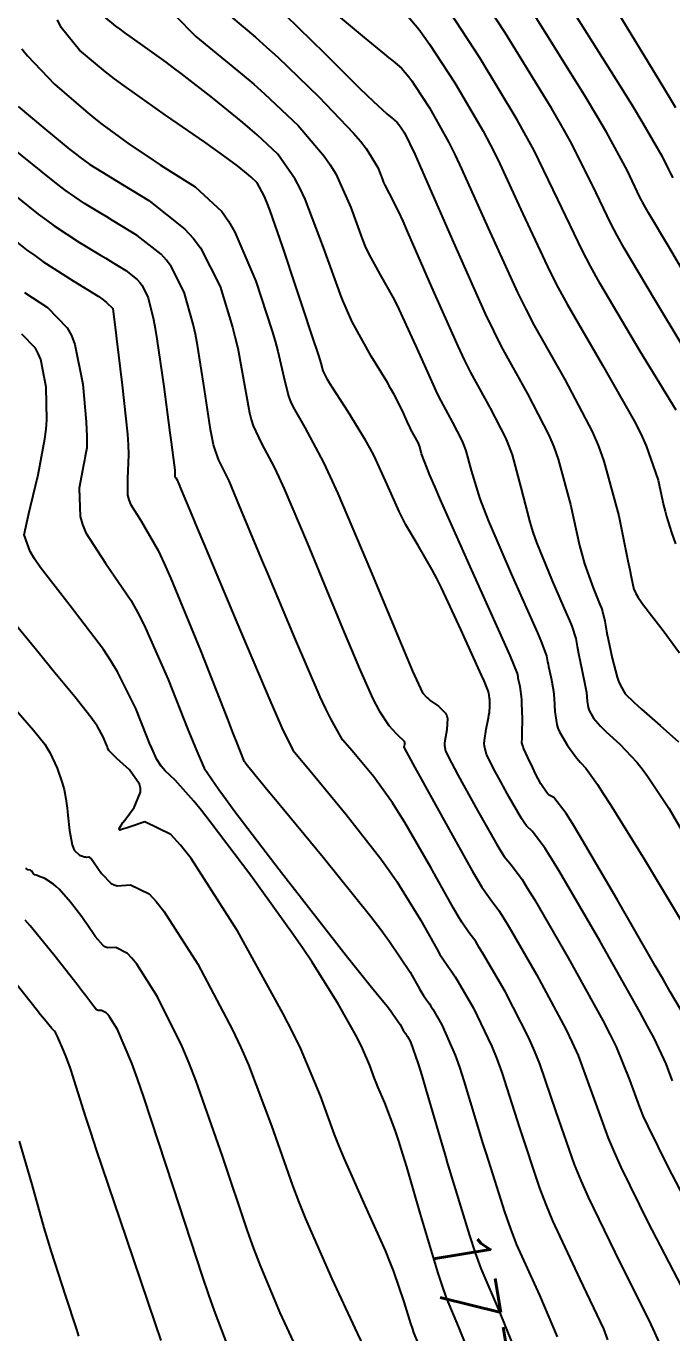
# Model space of a CAD drawing. Header units: metres. Extents: x 837476 to 838477, y 1189012 to 1191014.
# Drawn here: x 837875.6 to 837918.3, y 1189681.3 to 1189767.7 of the extents above; entities that cross this region are included whole.
import ezdxf

# ---------------------------------------------------------------- set-up
doc = ezdxf.new("R2010")
doc.units = ezdxf.units.M
doc.header["$LTSCALE"] = 0.3
doc.layers.add('COTAS 10', color=1, linetype='Continuous')
doc.layers.add('COTAS INT', color=252, linetype='Continuous')
doc.styles.get("Standard").update_dxf_attribs({"font": 'simplex.shx'})

msp = doc.modelspace()

# ---------------------------------------------------------------- linework, layer by layer
at = {"layer": 'COTAS 10'}
for points in [[(837919.505, 1189750.665), (837918.09, 1189753.065), (837916.762, 1189755.32), (837916.453, 1189755.879), (837916.17, 1189756.409), (837915.362, 1189758.09), (837913.986, 1189760.651), (837913.345, 1189761.737), (837912.591, 1189762.986), (837908.932, 1189768.858)], [(837892.746, 1189768.391), (837895.33, 1189765.877), (837897.659, 1189763.563), (837898.141, 1189763.091), (837898.552, 1189762.693), (837899.447, 1189761.865), (837899.813, 1189761.569), (837899.89, 1189761.506), (837899.958, 1189761.451), (837900.114, 1189761.32), (837900.246, 1189761.164), (837900.297, 1189761.093), (837900.354, 1189761.01), (837900.615, 1189760.61), (837901.296, 1189759.206), (837901.618, 1189758.49), (837901.998, 1189757.632), (837903.852, 1189753.351), (837905.962, 1189748.649), (837906.503, 1189747.526), (837907.025, 1189746.481), (837908.756, 1189743.351), (837910.17, 1189740.635), (837910.493, 1189739.851), (837910.785, 1189739.053), (837911.593, 1189736.054), (837912.196, 1189733.327), (837912.359, 1189732.701), (837912.52, 1189732.13), (837913.088, 1189730.532), (837913.548, 1189729.446), (837913.64, 1189729.197), (837913.718, 1189728.972), (837913.874, 1189728.346), (837913.983, 1189727.677), (837914.032, 1189727.425), (837914.088, 1189727.143), (837914.359, 1189725.881), (837914.687, 1189724.638), (837914.78, 1189724.367), (837914.874, 1189724.128), (837915.221, 1189723.533), (837915.79, 1189722.978), (837916.023, 1189722.765), (837916.29, 1189722.526), (837917.531, 1189721.447), (837918.748, 1189720.367)], [(837875.334, 1189766.166), (837875.69, 1189765.691), (837877.482, 1189763.836), (837879.558, 1189762.04), (837880.093, 1189761.602), (837880.611, 1189761.19), (837882.336, 1189759.916), (837883.999, 1189758.804), (837884.478, 1189758.494), (837884.964, 1189758.183), (837886.785, 1189757.051), (837888.539, 1189755.402), (837888.984, 1189754.765), (837889.41, 1189754.05), (837890.801, 1189750.816), (837891.858, 1189747.565), (837892.074, 1189746.839), (837892.257, 1189746.189), (837892.638, 1189744.469), (837892.952, 1189743.209), (837893.091, 1189742.849), (837893.254, 1189742.485), (837894.032, 1189741.127), (837895.264, 1189738.832), (837895.712, 1189737.877), (837896.208, 1189736.782), (837898.386, 1189731.674), (837900.421, 1189726.778), (837900.826, 1189725.818), (837901.163, 1189725.029), (837901.808, 1189723.609), (837902.091, 1189723.29), (837902.2, 1189723.195), (837902.321, 1189723.098), (837902.869, 1189722.726), (837903.339, 1189722.248), (837903.412, 1189722.084), (837903.46, 1189721.907), (837903.424, 1189721.153), (837903.288, 1189720.424), (837903.272, 1189720.262), (837903.266, 1189720.118), (837903.323, 1189719.742), (837903.722, 1189718.983), (837903.93, 1189718.597), (837904.182, 1189718.135), (837905.445, 1189715.831), (837906.728, 1189713.573), (837906.991, 1189713.139), (837907.214, 1189712.789), (837907.688, 1189712.217), (837908.395, 1189711.26), (837908.765, 1189710.667), (837909.211, 1189709.931), (837911.449, 1189706.09), (837913.731, 1189701.952), (837914.204, 1189701.03), (837914.608, 1189700.204), (837915.496, 1189698.029), (837916.152, 1189696.206), (837916.41, 1189695.603), (837916.701, 1189694.958), (837918.029, 1189692.27), (837919.311, 1189689.833)], [(837875.495, 1189750.049), (837877.024, 1189749.068), (837878.327, 1189747.723), (837878.6, 1189747.205), (837878.833, 1189746.623), (837879.358, 1189743.997), (837879.567, 1189741.503), (837879.601, 1189741.006), (837879.626, 1189740.592), (837879.629, 1189739.794), (837879.512, 1189739.232), (837879.461, 1189738.967), (837879.401, 1189738.654), (837879.117, 1189737.13), (837879.178, 1189735.253), (837879.335, 1189734.718), (837879.554, 1189734.176), (837880.854, 1189732.162), (837882.523, 1189729.733), (837882.975, 1189728.929), (837883.422, 1189728.068), (837884.999, 1189724.484), (837886.307, 1189721.179), (837886.584, 1189720.494), (837886.824, 1189719.908), (837887.386, 1189718.62), (837888.342, 1189717.205), (837888.831, 1189716.539), (837889.417, 1189715.753), (837892.343, 1189711.923), (837895.444, 1189707.929), (837896.141, 1189707.04), (837896.767, 1189706.245), (837898.444, 1189704.157), (837899.474, 1189702.88), (837899.693, 1189702.596), (837899.883, 1189702.343), (837900.328, 1189701.679), (837900.538, 1189701.303), (837900.58, 1189701.232), (837900.614, 1189701.174), (837900.68, 1189701.08), (837900.742, 1189700.996), (837900.775, 1189700.943), (837900.814, 1189700.878), (837901.012, 1189700.538), (837901.524, 1189699.084), (837901.761, 1189698.317), (837902.039, 1189697.391), (837903.39, 1189692.729), (837903.399, 1189692.702), (837904.91, 1189687.731), (837905.296, 1189686.594), (837905.667, 1189685.563), (837906.879, 1189682.729), (837907.711, 1189680.671)], [(837888.975, 1189680.387), (837888.067, 1189682.759), (837887.698, 1189683.82), (837887.278, 1189685.056), (837885.336, 1189690.978), (837883.388, 1189696.867), (837882.964, 1189698.082), (837882.59, 1189699.116), (837881.655, 1189701.348), (837881.122, 1189702.182), (837881.002, 1189702.335), (837880.892, 1189702.454), (837880.595, 1189702.6), (837880.38, 1189702.596), (837880.323, 1189702.621), (837880.267, 1189702.657), (837880.076, 1189702.877), (837879.558, 1189703.577), (837879.296, 1189703.914), (837878.984, 1189704.314), (837877.43, 1189706.279), (837875.866, 1189708.204), (837875.546, 1189708.58)]]:
    msp.add_lwpolyline(points, dxfattribs=at)
at = {"layer": 'COTAS INT'}
for points in [[(837919.048, 1189746.47), (837917.142, 1189749.623), (837915.154, 1189752.997), (837914.693, 1189753.834), (837914.269, 1189754.628), (837913.06, 1189757.142), (837911.588, 1189760.047), (837910.999, 1189761.088), (837910.332, 1189762.23), (837907.269, 1189767.209), (837904.186, 1189771.928)], [(837918.569, 1189762.266), (837917.904, 1189763.36), (837917.09, 1189764.701), (837912.904, 1189771.6)], [(837884.048, 1189769.81), (837886.826, 1189766.979), (837889.901, 1189764.467), (837890.656, 1189763.819), (837891.37, 1189763.192), (837893.601, 1189761.097), (837895.323, 1189759.074), (837895.717, 1189758.491), (837896.075, 1189757.898), (837897.065, 1189755.676), (837897.822, 1189753.603), (837898.033, 1189753.104), (837898.245, 1189752.638), (837899.014, 1189751.228), (837899.858, 1189749.745), (837900.117, 1189749.233), (837900.387, 1189748.677), (837901.455, 1189746.305), (837902.508, 1189743.944), (837902.769, 1189743.395), (837903.017, 1189742.892), (837903.802, 1189741.455), (837904.416, 1189740.276), (837904.556, 1189739.935), (837904.683, 1189739.589), (837905.034, 1189738.287), (837905.601, 1189736.426), (837905.865, 1189735.727), (837906.174, 1189734.948), (837907.676, 1189731.474), (837909.132, 1189728.211), (837909.413, 1189727.566), (837909.64, 1189727.032), (837910.019, 1189726.038), (837910.083, 1189725.653), (837910.112, 1189725.504), (837910.146, 1189725.336), (837910.309, 1189724.578), (837910.466, 1189723.705), (837910.496, 1189723.466), (837910.52, 1189723.228), (837910.558, 1189722.376), (837910.688, 1189721.515), (837910.77, 1189721.27), (837910.872, 1189721.023), (837911.406, 1189720.108), (837911.994, 1189719.312), (837912.131, 1189719.14), (837912.256, 1189718.988), (837912.611, 1189718.612), (837913.375, 1189717.541), (837913.758, 1189716.95), (837914.215, 1189716.232), (837916.484, 1189712.577), (837918.877, 1189708.622)], [(837910.596, 1189770.508), (837914.851, 1189763.742), (837915.69, 1189762.386), (837916.383, 1189761.255), (837917.664, 1189759.038), (837918.071, 1189758.191), (837918.213, 1189757.924), (837918.369, 1189757.643)], [(837888.19, 1189769.086), (837890.774, 1189766.929), (837891.505, 1189766.279), (837892.242, 1189765.607), (837894.963, 1189762.989), (837897.243, 1189760.591), (837897.704, 1189760.058), (837898.09, 1189759.581), (837898.865, 1189758.329), (837899.158, 1189757.527), (837899.24, 1189757.335), (837899.322, 1189757.155), (837899.619, 1189756.61), (837900.227, 1189755.378), (837900.505, 1189754.765), (837900.831, 1189754.034), (837902.403, 1189750.412), (837904.142, 1189746.513), (837904.573, 1189745.607), (837904.983, 1189744.776), (837906.279, 1189742.403), (837907.293, 1189740.456), (837907.524, 1189739.893), (837907.734, 1189739.321), (837908.314, 1189737.17), (837908.899, 1189734.876), (837909.112, 1189734.214), (837909.347, 1189733.539), (837910.382, 1189731.003), (837911.34, 1189728.828), (837911.527, 1189728.381), (837911.679, 1189728.002), (837911.946, 1189727.192), (837912.036, 1189726.652), (837912.077, 1189726.443), (837912.124, 1189726.208), (837912.353, 1189725.144), (837912.573, 1189724.072), (837912.615, 1189723.831), (837912.648, 1189723.616), (837912.702, 1189723.042), (837912.766, 1189722.619), (837912.806, 1189722.5), (837912.856, 1189722.379), (837913.117, 1189721.931), (837913.581, 1189721.39), (837913.759, 1189721.21), (837913.958, 1189721.017), (837914.856, 1189720.214), (837915.982, 1189719.022), (837916.326, 1189718.585), (837916.683, 1189718.101), (837918.089, 1189715.966), (837919.628, 1189713.355)], [(837918.579, 1189742.291), (837916.187, 1189746.194), (837913.544, 1189750.679), (837912.93, 1189751.791), (837912.367, 1189752.848), (837910.758, 1189756.194), (837909.19, 1189759.444), (837908.654, 1189760.438), (837908.073, 1189761.474), (837905.605, 1189765.559), (837903.228, 1189769.199)], [(837918.34, 1189697.967), (837918.221, 1189698.246), (837917.918, 1189699.089), (837917.122, 1189700.767), (837916.693, 1189701.572), (837916.172, 1189702.526), (837913.536, 1189707.2), (837910.89, 1189711.742), (837910.363, 1189712.611), (837909.926, 1189713.313), (837909.09, 1189714.444), (837908.699, 1189714.812), (837908.542, 1189715.032), (837908.364, 1189715.302), (837907.546, 1189716.705), (837906.735, 1189718.195), (837906.561, 1189718.52), (837906.41, 1189718.807), (837906.047, 1189719.531), (837905.91, 1189720.078), (837905.901, 1189720.254), (837905.904, 1189720.44), (837906.019, 1189721.204), (837906.177, 1189721.947), (837906.207, 1189722.121), (837906.232, 1189722.281), (837906.27, 1189722.746), (837906.262, 1189723.082), (837906.258, 1189723.161), (837906.252, 1189723.233), (837906.221, 1189723.445), (837906.189, 1189723.593), (837906.183, 1189723.625), (837906.177, 1189723.655), (837906.165, 1189723.73), (837905.884, 1189724.382), (837905.709, 1189724.775), (837905.492, 1189725.26), (837904.358, 1189727.779), (837903.067, 1189730.53), (837902.751, 1189731.161), (837902.453, 1189731.736), (837901.527, 1189733.341), (837900.722, 1189734.709), (837900.501, 1189735.134), (837900.28, 1189735.58), (837899.488, 1189737.357), (837898.61, 1189739.258), (837898.335, 1189739.781), (837898.046, 1189740.304), (837896.89, 1189742.179), (837895.88, 1189743.73), (837895.685, 1189744.046), (837895.526, 1189744.315), (837895.256, 1189744.878), (837895.124, 1189745.384), (837895.053, 1189745.616), (837894.967, 1189745.888), (837894.529, 1189747.203), (837893.904, 1189749.057), (837893.699, 1189749.669), (837893.481, 1189750.324), (837892.581, 1189753.043), (837891.718, 1189755.522), (837891.523, 1189756.024), (837891.348, 1189756.448), (837890.876, 1189757.314), (837890.466, 1189757.696), (837890.33, 1189757.815), (837890.185, 1189757.939), (837889.578, 1189758.433), (837888.442, 1189759.268), (837887.963, 1189759.607), (837887.412, 1189759.994), (837884.826, 1189761.78), (837882.095, 1189763.71), (837881.452, 1189764.187), (837880.859, 1189764.64), (837879.126, 1189766.068), (837877.935, 1189767.572), (837877.683, 1189768.072)], [(837919.253, 1189702.059), (837918.196, 1189703.849), (837917.737, 1189704.64), (837917.206, 1189705.56), (837914.685, 1189709.949), (837912.222, 1189714.159), (837911.727, 1189714.966), (837911.313, 1189715.617), (837910.492, 1189716.672), (837910.184, 1189716.835), (837910.094, 1189716.924), (837910.001, 1189717.032), (837909.647, 1189717.579), (837909.288, 1189718.254), (837909.192, 1189718.443), (837909.098, 1189718.632), (837908.771, 1189719.32), (837908.52, 1189719.892), (837908.474, 1189720.008), (837908.438, 1189720.105), (837908.391, 1189720.304), (837908.406, 1189720.593), (837908.409, 1189720.747), (837908.411, 1189720.933), (837908.414, 1189721.873), (837908.391, 1189722.9), (837908.377, 1189723.141), (837908.359, 1189723.364), (837908.265, 1189724.011), (837908.168, 1189724.465), (837908.147, 1189724.565), (837908.13, 1189724.654), (837908.092, 1189724.884), (837907.602, 1189726.063), (837907.299, 1189726.75), (837906.925, 1189727.594), (837904.97, 1189731.946), (837903.001, 1189736.358), (837902.618, 1189737.24), (837902.304, 1189737.975), (837901.755, 1189739.403), (837901.632, 1189739.857), (837901.588, 1189739.977), (837901.539, 1189740.096), (837901.325, 1189740.507), (837901.052, 1189741.008), (837900.965, 1189741.183), (837900.874, 1189741.374), (837900.507, 1189742.197), (837899.944, 1189743.321), (837899.729, 1189743.701), (837899.489, 1189744.112), (837898.409, 1189745.847), (837897.168, 1189748.122), (837896.827, 1189748.874), (837896.486, 1189749.678), (837895.264, 1189753.023), (837894.06, 1189756.215), (837893.73, 1189756.923), (837893.403, 1189757.556), (837892.238, 1189759.205), (837890.875, 1189760.478), (837890.423, 1189760.872), (837889.939, 1189761.285), (837887.923, 1189762.927), (837885.864, 1189764.527), (837885.353, 1189764.913), (837884.868, 1189765.275), (837883.329, 1189766.375), (837882.103, 1189767.242), (837881.815, 1189767.456), (837881.548, 1189767.659), (837880.77, 1189768.301)], [(837896.37, 1189768.238), (837897.952, 1189766.906), (837899.307, 1189765.809), (837899.594, 1189765.575), (837899.843, 1189765.371), (837900.424, 1189764.887), (837900.91, 1189764.309), (837901.099, 1189764.047), (837901.312, 1189763.74), (837902.279, 1189762.26), (837903.555, 1189759.962), (837903.963, 1189759.14), (837904.395, 1189758.236), (837906.154, 1189754.299), (837908.097, 1189750.049), (837908.645, 1189748.948), (837909.198, 1189747.88), (837911.233, 1189744.299), (837913.036, 1189740.871), (837913.443, 1189739.9), (837913.81, 1189738.92), (837914.801, 1189735.301), (837915.398, 1189732.316), (837915.516, 1189731.735), (837915.613, 1189731.261), (837915.795, 1189730.436), (837915.867, 1189730.274), (837915.896, 1189730.218), (837915.928, 1189730.157), (837916.075, 1189729.897), (837916.431, 1189729.385), (837916.595, 1189729.165), (837916.788, 1189728.912), (837917.72, 1189727.717), (837918.8, 1189726.246)], [(837900.733, 1189768.454), (837901.574, 1189767.455), (837901.902, 1189767), (837902.27, 1189766.469), (837903.942, 1189763.909), (837905.814, 1189760.718), (837906.309, 1189759.789), (837906.793, 1189758.84), (837908.456, 1189755.246), (837910.232, 1189751.448), (837910.788, 1189750.37), (837911.371, 1189749.28), (837913.71, 1189745.246), (837915.807, 1189741.581), (837916.239, 1189740.723), (837916.606, 1189739.933), (837917.394, 1189737.645), (837917.751, 1189735.994), (837917.846, 1189735.605), (837917.94, 1189735.246), (837918.267, 1189734.196), (837918.536, 1189733.438)], [(837875.088, 1189762.341), (837876.852, 1189760.867), (837878.508, 1189759.51), (837878.854, 1189759.234), (837879.15, 1189759), (837879.809, 1189758.516), (837880.616, 1189758.027), (837881.005, 1189757.791), (837881.466, 1189757.511), (837883.729, 1189756.134), (837886.111, 1189754.251), (837886.648, 1189753.651), (837887.131, 1189753.017), (837888.43, 1189750.446), (837889.252, 1189747.768), (837889.435, 1189747.067), (837889.597, 1189746.383), (837890.377, 1189742.104), (837890.497, 1189741.653), (837890.627, 1189741.24), (837891.174, 1189740.075), (837892.005, 1189738.513), (837892.314, 1189737.851), (837892.658, 1189737.088), (837894.182, 1189733.505), (837895.776, 1189729.652), (837896.163, 1189728.72), (837896.526, 1189727.846), (837897.641, 1189725.178), (837898.524, 1189723.213), (837898.741, 1189722.783), (837898.947, 1189722.402), (837899.59, 1189721.438), (837900.071, 1189720.905), (837900.175, 1189720.796), (837900.266, 1189720.704), (837900.487, 1189720.51), (837900.591, 1189720.412), (837900.608, 1189720.38), (837900.619, 1189720.347), (837900.617, 1189720.208), (837900.593, 1189720.076), (837900.59, 1189720.047), (837900.589, 1189720.021), (837900.599, 1189719.954), (837901.033, 1189719.159), (837901.299, 1189718.674), (837901.629, 1189718.075), (837903.345, 1189714.957), (837905.091, 1189711.843), (837905.439, 1189711.247), (837905.729, 1189710.766), (837906.287, 1189709.99), (837906.865, 1189709.207), (837907.167, 1189708.722), (837907.532, 1189708.121), (837909.361, 1189704.98), (837911.289, 1189701.379), (837911.715, 1189700.487), (837912.095, 1189699.641), (837913.075, 1189696.969), (837914.083, 1189694.167), (837914.48, 1189693.239), (837914.927, 1189692.247), (837916.74, 1189688.58), (837916.969, 1189688.114), (837918.941, 1189684.334)], [(837917.458, 1189680.693), (837917.174, 1189681.333), (837916.814, 1189682.099), (837914.894, 1189685.909), (837912.778, 1189690.258), (837912.296, 1189691.363), (837911.858, 1189692.426), (837910.654, 1189695.909), (837909.581, 1189699.079), (837909.227, 1189699.945), (837908.848, 1189700.805), (837907.274, 1189703.869), (837905.852, 1189706.31), (837905.569, 1189706.777), (837905.334, 1189707.154), (837904.885, 1189707.762), (837904.414, 1189708.433), (837904.166, 1189708.85), (837903.866, 1189709.366), (837902.356, 1189712.064), (837900.655, 1189715.021), (837900.235, 1189715.701), (837899.838, 1189716.32), (837898.586, 1189718.054), (837897.598, 1189719.243), (837897.366, 1189719.518), (837897.153, 1189719.771), (837896.535, 1189720.489), (837895.743, 1189721.874), (837895.42, 1189722.547), (837895.053, 1189723.345), (837893.351, 1189727.273), (837891.585, 1189731.483), (837891.177, 1189732.46), (837890.804, 1189733.354), (837889.745, 1189735.901), (837889.021, 1189737.604), (837888.858, 1189737.966), (837888.711, 1189738.28), (837888.316, 1189739.022), (837888, 1189739.995), (837887.903, 1189740.456), (837887.802, 1189740.999), (837887.403, 1189743.65), (837886.938, 1189746.577), (837886.795, 1189747.294), (837886.646, 1189747.971), (837886.059, 1189750.076), (837885.202, 1189751.771), (837884.884, 1189752.189), (837884.53, 1189752.584), (837882.959, 1189753.826), (837881.329, 1189754.817), (837880.939, 1189755.053), (837880.574, 1189755.274), (837879.476, 1189755.936), (837878.191, 1189756.831), (837877.709, 1189757.198), (837877.171, 1189757.617), (837874.772, 1189759.563)], [(837874.253, 1189756.965), (837876.412, 1189755.245), (837876.954, 1189754.839), (837877.472, 1189754.462), (837879.144, 1189753.356), (837880.533, 1189752.52), (837880.872, 1189752.316), (837881.193, 1189752.122), (837882.189, 1189751.518), (837882.949, 1189750.918), (837883.119, 1189750.727), (837883.273, 1189750.525), (837883.687, 1189749.706), (837884.028, 1189748.265), (837884.135, 1189747.672), (837884.248, 1189746.994), (837884.706, 1189743.841), (837885.112, 1189740.789), (837885.194, 1189740.175), (837885.262, 1189739.661), (837885.396, 1189738.637), (837885.43, 1189738.32), (837885.435, 1189738.251), (837885.438, 1189738.191), (837885.433, 1189738.042), (837885.434, 1189737.948), (837885.441, 1189737.922), (837885.45, 1189737.896), (837885.509, 1189737.802), (837885.611, 1189737.624), (837885.648, 1189737.545), (837885.689, 1189737.453), (837885.869, 1189737.014), (837886.555, 1189735.352), (837886.915, 1189734.49), (837887.349, 1189733.453), (837889.529, 1189728.256), (837891.717, 1189723.108), (837892.155, 1189722.102), (837892.521, 1189721.278), (837893.237, 1189719.816), (837893.926, 1189718.996), (837894.276, 1189718.576), (837894.693, 1189718.072), (837896.773, 1189715.559), (837899.063, 1189712.631), (837899.613, 1189711.867), (837900.127, 1189711.123), (837901.68, 1189708.602), (837902.757, 1189706.679), (837902.97, 1189706.31), (837903.148, 1189706.013), (837903.483, 1189705.535), (837903.804, 1189705.101), (837903.971, 1189704.833), (837904.173, 1189704.499), (837905.187, 1189702.759), (837906.407, 1189700.232), (837906.738, 1189699.402), (837907.067, 1189698.516), (837908.232, 1189694.849), (837909.542, 1189690.861), (837909.963, 1189689.773), (837910.408, 1189688.693), (837912.222, 1189684.849), (837913.77, 1189681.566), (837914.046, 1189680.839)], [(837873.735, 1189754.368), (837875.638, 1189752.881), (837876.177, 1189752.493), (837876.72, 1189752.114), (837878.722, 1189750.828), (837880.362, 1189749.804), (837880.677, 1189749.59), (837880.931, 1189749.407), (837881.345, 1189748.995), (837881.452, 1189748.087), (837881.512, 1189747.591), (837881.586, 1189746.988), (837881.965, 1189743.928), (837882.301, 1189740.698), (837882.348, 1189739.987), (837882.375, 1189739.357), (837882.305, 1189737.746), (837882.317, 1189736.66), (837882.395, 1189736.36), (837882.507, 1189736.06), (837883.182, 1189734.982), (837884.328, 1189733.012), (837884.737, 1189732.15), (837885.185, 1189731.151), (837887.136, 1189726.401), (837888.915, 1189721.855), (837889.256, 1189720.985), (837889.532, 1189720.283), (837889.977, 1189719.151), (837890.027, 1189719.077), (837890.053, 1189719.042), (837890.083, 1189719.001), (837890.236, 1189718.802), (837891.116, 1189717.724), (837891.605, 1189717.13), (837892.2, 1189716.408), (837895.236, 1189712.729), (837898.391, 1189708.818), (837899.06, 1189707.949), (837899.641, 1189707.173), (837901.004, 1189705.141), (837901.647, 1189703.991), (837901.775, 1189703.771), (837901.881, 1189703.593), (837902.082, 1189703.308), (837902.273, 1189703.048), (837902.373, 1189702.888), (837902.494, 1189702.689), (837903.1, 1189701.649), (837903.965, 1189699.658), (837904.249, 1189698.859), (837904.553, 1189697.954), (837905.811, 1189693.789), (837906.018, 1189693.135), (837906.436, 1189691.806), (837907.226, 1189689.296), (837907.629, 1189688.184), (837908.037, 1189687.128), (837909.551, 1189683.789), (837910.725, 1189681.034)], [(837904.717, 1189680.41), (837904.208, 1189681.669), (837903.404, 1189683.62), (837903.139, 1189684.388), (837902.854, 1189685.254), (837901.669, 1189689.205), (837900.767, 1189692.267), (837900.515, 1189693.12), (837900.25, 1189693.964), (837900.008, 1189694.703), (837899.329, 1189696.507), (837898.856, 1189697.568), (837898.744, 1189697.84), (837898.639, 1189698.103), (837898.327, 1189698.971), (837897.85, 1189700.085), (837897.641, 1189700.503), (837897.398, 1189700.968), (837896.243, 1189703.041), (837894.522, 1189705.79), (837893.922, 1189706.681), (837893.268, 1189707.629), (837890.463, 1189711.519), (837887.777, 1189715.077), (837887.199, 1189715.815), (837886.692, 1189716.445), (837885.462, 1189717.827), (837884.811, 1189718.45), (837884.67, 1189718.602), (837884.546, 1189718.745), (837884.241, 1189719.187), (837883.912, 1189719.939), (837883.773, 1189720.277), (837883.613, 1189720.672), (837882.863, 1189722.568), (837881.659, 1189724.984), (837881.213, 1189725.707), (837880.719, 1189726.453), (837878.527, 1189729.342), (837876.532, 1189731.913), (837876.162, 1189732.459), (837875.87, 1189732.934), (837875.475, 1189734.049), (837875.69, 1189735.049), (837875.783, 1189735.45), (837875.891, 1189735.906), (837876.404, 1189738.001), (837876.855, 1189740.38), (837876.925, 1189741.015), (837876.971, 1189741.639), (837876.938, 1189743.806), (837876.575, 1189745.619), (837876.414, 1189746.021), (837876.226, 1189746.378), (837875.326, 1189747.307)], [(837901.536, 1189680.609), (837901.243, 1189681.322), (837901.146, 1189681.602), (837901.042, 1189681.918), (837900.609, 1189683.361), (837899.923, 1189685.357), (837899.659, 1189686.022), (837899.363, 1189686.737), (837898.027, 1189689.724), (837896.635, 1189692.847), (837896.304, 1189693.647), (837895.996, 1189694.419), (837895.08, 1189696.973), (837893.775, 1189700.078), (837893.222, 1189701.198), (837892.587, 1189702.43), (837889.599, 1189707.818), (837886.509, 1189712.656), (837885.809, 1189713.542), (837885.176, 1189714.231), (837883.449, 1189715.078), (837882.413, 1189714.728), (837882.214, 1189714.662), (837882.054, 1189714.61), (837881.798, 1189714.531), (837881.792, 1189714.538), (837881.791, 1189714.539), (837881.789, 1189714.54), (837881.784, 1189714.54), (837881.779, 1189714.551), (837881.777, 1189714.56), (837881.775, 1189714.57), (837881.768, 1189714.626), (837881.914, 1189714.883), (837882.009, 1189715.021), (837882.128, 1189715.187), (837882.753, 1189716.026), (837883.179, 1189717.03), (837883.172, 1189717.301), (837883.112, 1189717.568), (837882.443, 1189718.503), (837881.612, 1189719.257), (837881.449, 1189719.409), (837881.316, 1189719.537), (837881.076, 1189719.794), (837880.993, 1189719.984), (837880.957, 1189720.07), (837880.917, 1189720.17), (837880.726, 1189720.652), (837880.298, 1189721.413), (837880.108, 1189721.69), (837879.887, 1189721.996), (837878.828, 1189723.338), (837877.406, 1189725.06), (837876.482, 1189726.18), (837874.567, 1189728.503)], [(837874.937, 1189722.472), (837876.1, 1189721.14), (837876.835, 1189720.21), (837877.01, 1189719.939), (837877.172, 1189719.663), (837877.653, 1189718.616), (837877.987, 1189717.648), (837878.056, 1189717.42), (837878.115, 1189717.21), (837878.243, 1189716.6), (837878.317, 1189715.978), (837878.341, 1189715.761), (837878.367, 1189715.524), (837878.473, 1189714.508), (837878.645, 1189713.562), (837878.711, 1189713.37), (837878.787, 1189713.207), (837879.127, 1189712.873), (837879.463, 1189712.77), (837879.534, 1189712.754), (837879.597, 1189712.744), (837879.747, 1189712.751), (837879.93, 1189712.61), (837880.014, 1189712.506), (837880.112, 1189712.373), (837880.585, 1189711.66), (837881.222, 1189711), (837881.424, 1189710.902), (837881.637, 1189710.84), (837882.498, 1189710.919), (837883.748, 1189710.305), (837884.206, 1189709.806), (837884.714, 1189709.165), (837886.951, 1189705.661), (837889.254, 1189701.325), (837889.803, 1189700.159), (837890.313, 1189699.008), (837891.832, 1189694.975), (837893.215, 1189691.031), (837893.639, 1189689.936), (837894.08, 1189688.84), (837895.823, 1189684.871), (837897.344, 1189681.618), (837897.895, 1189680.439)], [(837893.464, 1189680.351), (837892.399, 1189682.629), (837891.074, 1189685.799), (837890.668, 1189686.878), (837890.247, 1189688.043), (837888.584, 1189692.976), (837886.85, 1189697.937), (837886.383, 1189699.12), (837885.922, 1189700.22), (837884.303, 1189703.505), (837882.918, 1189705.674), (837882.604, 1189706.071), (837882.32, 1189706.379), (837881.546, 1189706.759), (837880.988, 1189706.751), (837880.84, 1189706.814), (837880.695, 1189706.907), (837880.196, 1189707.481), (837879.651, 1189708.293), (837879.478, 1189708.535), (837879.294, 1189708.786), (837878.547, 1189709.755), (837877.792, 1189710.616), (837877.603, 1189710.798), (837877.422, 1189710.955), (837876.843, 1189711.321), (837876.418, 1189711.486), (837876.335, 1189711.516), (837876.267, 1189711.541), (837876.148, 1189711.575), (837876.123, 1189711.582), (837876.116, 1189711.589), (837876.108, 1189711.598), (837876.075, 1189711.65), (837876.04, 1189711.715), (837876.03, 1189711.732), (837876.02, 1189711.75), (837875.983, 1189711.811), (837875.921, 1189711.862), (837875.895, 1189711.873), (837875.865, 1189711.882), (837875.728, 1189711.905), (837875.587, 1189712.001)], [(837884.526, 1189680.804), (837884.16, 1189681.886), (837882.236, 1189687.561), (837880.269, 1189693.39), (837879.875, 1189694.57), (837879.547, 1189695.562), (837878.91, 1189697.576), (837878.683, 1189698.354), (837878.613, 1189698.567), (837878.541, 1189698.778), (837878.255, 1189699.532), (837877.985, 1189700.188), (837877.923, 1189700.337), (837877.866, 1189700.473), (837877.706, 1189700.846), (837877.57, 1189701.106), (837877.528, 1189701.17), (837877.485, 1189701.23), (837877.313, 1189701.421), (837876.812, 1189702.009), (837876.561, 1189702.32), (837876.261, 1189702.696), (837874.772, 1189704.59)], [(837879.101, 1189681.085), (837878.967, 1189681.518), (837878.215, 1189683.799), (837877.288, 1189686.651), (837877.046, 1189687.443), (837876.809, 1189688.236), (837876.005, 1189691.111), (837875.171, 1189693.964)]]:
    msp.add_lwpolyline(points, dxfattribs=at)

# ---------------------------------------------------------------- texts
at = {"layer": 'COTAS 10', "insert": (837902.256, 1189687.964), "char_height": 3.8, "attachment_point": 7, "rotation": 279.39762}
msp.add_mtext('1770', dxfattribs=at)

doc.saveas('drawing.dxf')
